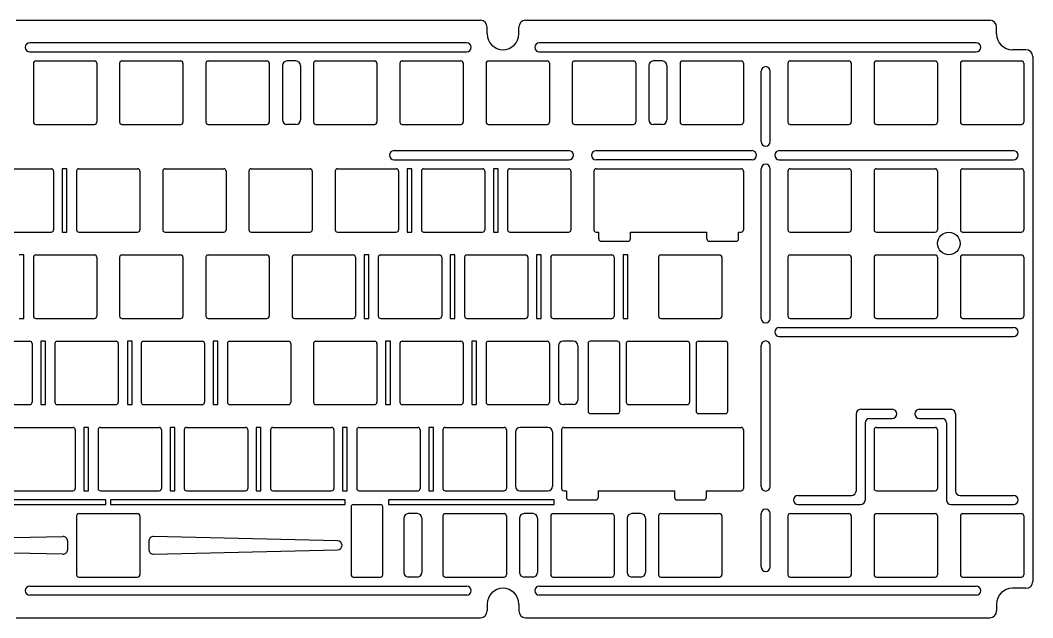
# Model space of a CAD drawing. Header units: millimetres. Extents: x 1 to 349, y -130 to 155.
# Drawn here: x 123.4 to 347.1, y -130.3 to 1.7 of the extents above; entities that cross this region are included whole.
import ezdxf

# ---------------------------------------------------------------- set-up
doc = ezdxf.new("R2010")
doc.units = ezdxf.units.MM

msp = doc.modelspace()

# ---------------------------------------------------------------- linework, layer by layer
at = {"color": 7, "linetype": 'Continuous', "lineweight": 25}
for p, q in [((122.56, 1.71), (225.1, 1.71)), ((226.6, -1.29), (226.6, 0.21)), ((233.6, -1.29), (233.6, 0.21)), ((235.1, 1.71), (337.64, 1.71)), ((339.14, -1.29), (339.14, 0.21)), ((222.1, -3.29), (125.56, -3.29)), ((334.64, -3.29), (238.1, -3.29)), ((125.56, -5.29), (222.1, -5.29)), ((238.1, -5.29), (334.64, -5.29)), ((345.64, -4.79), (342.64, -4.79)), ((347.14, -6.29), (347.14, -122.3)), ((126.35, -7.79), (126.35, -20.79)), ((126.85, -7.29), (139.85, -7.29)), ((140.35, -7.79), (140.35, -20.79)), ((145.4, -7.79), (145.4, -20.79)), ((145.9, -7.29), (158.9, -7.29)), ((159.4, -7.79), (159.4, -20.79)), ((164.45, -7.79), (164.45, -20.79)), ((164.95, -7.29), (177.95, -7.29)), ((178.45, -7.79), (178.45, -20.79)), ((181.36, -8.29), (181.36, -20.29)), ((184.36, -7.29), (182.36, -7.29)), ((185.36, -8.29), (185.36, -20.29)), ((188.26, -7.79), (188.26, -20.79)), ((188.76, -7.29), (201.76, -7.29)), ((202.26, -7.79), (202.26, -20.79)), ((207.31, -7.79), (207.31, -20.79)), ((207.81, -7.29), (220.81, -7.29)), ((221.31, -7.79), (221.31, -20.79)), ((226.36, -7.79), (226.36, -20.79)), ((226.86, -7.29), (239.86, -7.29)), ((240.36, -7.79), (240.36, -20.79)), ((245.41, -7.79), (245.41, -20.79)), ((245.91, -7.29), (258.91, -7.29)), ((259.41, -7.79), (259.41, -20.79)), ((262.32, -8.29), (262.32, -20.29)), ((265.32, -7.29), (263.32, -7.29)), ((266.32, -8.29), (266.32, -20.29)), ((269.23, -7.79), (269.23, -20.79)), ((269.73, -7.29), (282.73, -7.29)), ((283.23, -7.79), (283.23, -20.79)), ((293.04, -7.79), (293.04, -20.79)), ((293.54, -7.29), (306.54, -7.29)), ((307.04, -7.79), (307.04, -20.79)), ((312.09, -7.79), (312.09, -20.79)), ((312.59, -7.29), (325.59, -7.29)), ((326.09, -7.79), (326.09, -20.79)), ((331.14, -7.79), (331.14, -20.79)), ((331.64, -7.29), (344.64, -7.29)), ((345.14, -7.79), (345.14, -20.79)), ((287.13, -25.1), (287.13, -9.54)), ((289.13, -25.1), (289.13, -9.54)), ((126.85, -21.29), (139.85, -21.29)), ((145.9, -21.29), (158.9, -21.29)), ((164.95, -21.29), (177.95, -21.29)), ((184.36, -21.29), (182.36, -21.29)), ((188.76, -21.29), (201.76, -21.29)), ((207.81, -21.29), (220.81, -21.29)), ((226.86, -21.29), (239.86, -21.29)), ((245.91, -21.29), (258.91, -21.29)), ((265.32, -21.29), (263.32, -21.29)), ((269.73, -21.29), (282.73, -21.29)), ((293.54, -21.29), (306.54, -21.29)), ((312.59, -21.29), (325.59, -21.29)), ((331.64, -21.29), (344.64, -21.29)), ((206.02, -27.1), (244.65, -27.1)), ((250.65, -27.1), (285.13, -27.1)), ((291.13, -27.1), (342.89, -27.1)), ((117.33, -31.1), (130.32, -31.1)), ((133.77, -31.1), (132.72, -31.1)), ((132.72, -31.1), (132.72, -45.1)), ((133.77, -45.1), (133.77, -31.1)), ((136.38, -31.1), (149.38, -31.1)), ((155.43, -31.1), (168.43, -31.1)), ((174.47, -31.1), (187.47, -31.1)), ((193.53, -31.1), (206.53, -31.1)), ((206.02, -29.1), (244.65, -29.1)), ((209.97, -31.1), (208.92, -31.1)), ((208.92, -31.1), (208.92, -45.1)), ((209.97, -45.1), (209.97, -31.1)), ((212.57, -31.1), (225.57, -31.1)), ((229.02, -31.1), (227.97, -31.1)), ((227.97, -31.1), (227.97, -45.1)), ((229.02, -45.1), (229.02, -31.1)), ((231.62, -31.1), (244.62, -31.1)), ((285.13, -29.1), (250.65, -29.1)), ((250.68, -31.1), (282.73, -31.1)), ((287.13, -64.15), (287.13, -31.1)), ((289.13, -64.15), (289.13, -31.1)), ((291.13, -29.1), (342.89, -29.1)), ((293.54, -31.1), (306.54, -31.1)), ((312.59, -31.1), (325.59, -31.1)), ((331.64, -31.1), (344.64, -31.1)), ((130.82, -31.6), (130.82, -44.6)), ((135.88, -31.6), (135.88, -44.6)), ((149.88, -31.6), (149.88, -44.6)), ((154.93, -31.6), (154.93, -44.6)), ((168.93, -31.6), (168.93, -44.6)), ((173.97, -31.6), (173.97, -44.6)), ((187.97, -31.6), (187.97, -44.6)), ((193.03, -31.6), (193.03, -44.6)), ((207.03, -31.6), (207.03, -44.6)), ((212.07, -31.6), (212.07, -44.6)), ((226.07, -31.6), (226.07, -44.6)), ((231.12, -31.6), (231.12, -44.6)), ((245.12, -31.6), (245.12, -44.6)), ((250.18, -31.6), (250.18, -44.6)), ((283.23, -31.6), (283.23, -44.6)), ((293.04, -31.6), (293.04, -44.6)), ((307.04, -31.6), (307.04, -44.6)), ((312.09, -31.6), (312.09, -44.6)), ((326.09, -31.6), (326.09, -44.6)), ((331.14, -31.6), (331.14, -44.6)), ((345.14, -31.6), (345.14, -44.6)), ((117.33, -45.1), (130.32, -45.1)), ((132.72, -45.1), (133.77, -45.1)), ((136.38, -45.1), (149.38, -45.1)), ((155.43, -45.1), (168.43, -45.1)), ((174.47, -45.1), (187.47, -45.1)), ((193.53, -45.1), (206.53, -45.1)), ((208.92, -45.1), (209.97, -45.1)), ((212.57, -45.1), (225.57, -45.1)), ((227.97, -45.1), (229.02, -45.1)), ((231.62, -45.1), (244.62, -45.1)), ((250.68, -45.1), (251.26, -45.1)), ((251.26, -46.6), (251.26, -45.1)), ((258.26, -46.6), (258.26, -45.1)), ((258.26, -45.1), (275.14, -45.1)), ((275.14, -46.6), (275.14, -45.1)), ((282.14, -46.6), (282.14, -45.1)), ((282.14, -45.1), (282.73, -45.1)), ((293.54, -45.1), (306.54, -45.1)), ((312.59, -45.1), (325.59, -45.1)), ((331.64, -45.1), (344.64, -45.1)), ((251.76, -47.1), (257.76, -47.1)), ((275.64, -47.1), (281.64, -47.1)), ((124.24, -50.15), (123.19, -50.15)), ((124.24, -64.15), (124.24, -50.15)), ((126.35, -50.65), (126.35, -63.65)), ((126.85, -50.15), (139.85, -50.15)), ((140.35, -50.65), (140.35, -63.65)), ((145.4, -50.65), (145.4, -63.65)), ((145.9, -50.15), (158.9, -50.15)), ((159.4, -50.65), (159.4, -63.65)), ((164.45, -50.65), (164.45, -63.65)), ((164.95, -50.15), (177.95, -50.15)), ((178.45, -50.65), (178.45, -63.65)), ((183.5, -50.65), (183.5, -63.65)), ((184, -50.15), (197, -50.15)), ((197.5, -50.65), (197.5, -63.65)), ((200.44, -50.15), (199.39, -50.15)), ((199.39, -50.15), (199.39, -64.15)), ((200.44, -64.15), (200.44, -50.15)), ((202.55, -50.65), (202.55, -63.65)), ((203.05, -50.15), (216.05, -50.15)), ((216.55, -50.65), (216.55, -63.65)), ((219.49, -50.15), (218.44, -50.15)), ((218.44, -50.15), (218.44, -64.15)), ((219.49, -64.15), (219.49, -50.15)), ((221.6, -50.65), (221.6, -63.65)), ((222.1, -50.15), (235.1, -50.15)), ((235.6, -50.65), (235.6, -63.65)), ((238.54, -50.15), (237.49, -50.15)), ((237.49, -50.15), (237.49, -64.15)), ((238.54, -64.15), (238.54, -50.15)), ((240.65, -50.65), (240.65, -63.65)), ((241.15, -50.15), (254.15, -50.15)), ((254.65, -50.65), (254.65, -63.65)), ((257.7, -50.15), (256.65, -50.15)), ((256.65, -50.15), (256.65, -64.15)), ((257.7, -64.15), (257.7, -50.15)), ((264.46, -50.65), (264.46, -63.65)), ((264.96, -50.15), (277.96, -50.15)), ((278.46, -50.65), (278.46, -63.65)), ((293.04, -50.65), (293.04, -63.65)), ((293.54, -50.15), (306.54, -50.15)), ((307.04, -50.65), (307.04, -63.65)), ((312.09, -50.65), (312.09, -63.65)), ((312.59, -50.15), (325.59, -50.15)), ((326.09, -50.65), (326.09, -63.65)), ((331.14, -50.65), (331.14, -63.65)), ((331.64, -50.15), (344.64, -50.15)), ((345.14, -50.65), (345.14, -63.65)), ((123.19, -64.15), (124.24, -64.15)), ((126.85, -64.15), (139.85, -64.15)), ((145.9, -64.15), (158.9, -64.15)), ((164.95, -64.15), (177.95, -64.15)), ((184, -64.15), (197, -64.15)), ((199.39, -64.15), (200.44, -64.15)), ((203.05, -64.15), (216.05, -64.15)), ((218.44, -64.15), (219.49, -64.15)), ((222.1, -64.15), (235.1, -64.15)), ((237.49, -64.15), (238.54, -64.15)), ((241.15, -64.15), (254.15, -64.15)), ((256.65, -64.15), (257.7, -64.15)), ((264.96, -64.15), (277.96, -64.15)), ((293.54, -64.15), (306.54, -64.15)), ((312.59, -64.15), (325.59, -64.15)), ((331.64, -64.15), (344.64, -64.15)), ((291.13, -66.15), (342.89, -66.15)), ((112.56, -69.2), (125.56, -69.2)), ((129.01, -69.2), (127.96, -69.2)), ((127.96, -69.2), (127.96, -83.2)), ((129.01, -83.2), (129.01, -69.2)), ((131.61, -69.2), (144.61, -69.2)), ((148.16, -69.2), (147.11, -69.2)), ((147.11, -69.2), (147.11, -83.2)), ((148.16, -83.2), (148.16, -69.2)), ((150.66, -69.2), (163.66, -69.2)), ((167.11, -69.2), (166.06, -69.2)), ((166.06, -69.2), (166.06, -83.2)), ((167.11, -83.2), (167.11, -69.2)), ((169.71, -69.2), (182.71, -69.2)), ((188.76, -69.2), (201.76, -69.2)), ((205.21, -69.2), (204.16, -69.2)), ((204.16, -69.2), (204.16, -83.2)), ((205.21, -83.2), (205.21, -69.2)), ((207.81, -69.2), (220.81, -69.2)), ((224.26, -69.2), (223.21, -69.2)), ((223.21, -69.2), (223.21, -83.2)), ((224.26, -83.2), (224.26, -69.2)), ((226.86, -69.2), (239.86, -69.2)), ((243.41, -69.2), (243.36, -69.2)), ((243.41, -69.22), (243.41, -69.2)), ((245.62, -69.2), (243.62, -69.2)), ((255.38, -69.2), (249.38, -69.2)), ((257.82, -69.2), (270.82, -69.2)), ((273.26, -69.2), (279.26, -69.2)), ((291.13, -68.15), (342.89, -68.15)), ((126.06, -69.7), (126.06, -82.7)), ((131.11, -69.7), (131.11, -82.7)), ((145.11, -69.7), (145.11, -82.7)), ((150.16, -69.7), (150.16, -82.7)), ((164.16, -69.7), (164.16, -82.7)), ((169.21, -69.7), (169.21, -82.7)), ((183.21, -69.7), (183.21, -82.7)), ((188.26, -69.7), (188.26, -82.7)), ((202.26, -69.7), (202.26, -82.7)), ((207.31, -69.7), (207.31, -82.7)), ((221.31, -69.7), (221.31, -82.7)), ((226.36, -69.7), (226.36, -82.7)), ((240.36, -69.7), (240.36, -82.7)), ((242.36, -70.2), (242.36, -82.2)), ((246.62, -70.2), (246.62, -82.2)), ((248.88, -69.7), (248.88, -84.7)), ((255.88, -84.7), (255.88, -69.7)), ((257.32, -69.7), (257.32, -82.7)), ((271.32, -69.7), (271.32, -82.7)), ((272.76, -69.7), (272.76, -84.7)), ((279.76, -84.7), (279.76, -69.7)), ((287.13, -101.3), (287.13, -70.15)), ((289.13, -101.3), (289.13, -70.15)), ((112.56, -83.2), (125.56, -83.2)), ((127.96, -83.2), (129.01, -83.2)), ((131.61, -83.2), (144.61, -83.2)), ((147.11, -83.2), (148.16, -83.2)), ((150.66, -83.2), (163.66, -83.2)), ((166.06, -83.2), (167.11, -83.2)), ((169.71, -83.2), (182.71, -83.2)), ((188.76, -83.2), (201.76, -83.2)), ((204.16, -83.2), (205.21, -83.2)), ((207.81, -83.2), (220.81, -83.2)), ((223.21, -83.2), (224.26, -83.2)), ((226.86, -83.2), (239.86, -83.2)), ((243.36, -83.2), (243.41, -83.2)), ((243.41, -83.2), (243.41, -83.18)), ((245.62, -83.2), (243.62, -83.2)), ((257.82, -83.2), (270.82, -83.2)), ((309.09, -84.25), (316.09, -84.25)), ((322.09, -84.25), (329.09, -84.25)), ((249.38, -85.2), (255.38, -85.2)), ((273.26, -85.2), (279.26, -85.2)), ((308.09, -85.25), (308.09, -102.3)), ((311.09, -86.25), (316.09, -86.25)), ((322.09, -86.25), (327.09, -86.25)), ((330.09, -85.25), (330.09, -102.3)), ((122.09, -88.25), (135.09, -88.25)), ((135.59, -88.75), (135.59, -101.75)), ((138.53, -88.25), (137.48, -88.25)), ((137.48, -88.25), (137.48, -102.25)), ((138.53, -102.25), (138.53, -88.25)), ((140.64, -88.75), (140.64, -101.75)), ((141.14, -88.25), (154.14, -88.25)), ((154.64, -88.75), (154.64, -101.75)), ((157.58, -88.25), (156.53, -88.25)), ((156.53, -88.25), (156.53, -102.25)), ((157.58, -102.25), (157.58, -88.25)), ((159.69, -88.75), (159.69, -101.75)), ((160.19, -88.25), (173.19, -88.25)), ((173.69, -88.75), (173.69, -101.75)), ((176.63, -88.25), (175.58, -88.25)), ((175.58, -88.25), (175.58, -102.25)), ((176.63, -102.25), (176.63, -88.25)), ((178.74, -88.75), (178.74, -101.75)), ((179.24, -88.25), (192.24, -88.25)), ((192.74, -88.75), (192.74, -101.75)), ((195.68, -88.25), (194.63, -88.25)), ((194.63, -88.25), (194.63, -102.25)), ((195.68, -102.25), (195.68, -88.25)), ((197.79, -88.75), (197.79, -101.75)), ((198.29, -88.25), (211.29, -88.25)), ((211.79, -88.75), (211.79, -101.75)), ((214.73, -88.25), (213.68, -88.25)), ((213.68, -88.25), (213.68, -102.25)), ((214.73, -102.25), (214.73, -88.25)), ((216.84, -88.75), (216.84, -101.75)), ((217.34, -88.25), (230.34, -88.25)), ((230.84, -88.75), (230.84, -101.75)), ((232.84, -89.25), (232.84, -101.25)), ((235.89, -88.25), (233.84, -88.25)), ((235.89, -88.25), (235.89, -88.25)), ((240.03, -88.25), (235.93, -88.25)), ((241.03, -89.25), (241.03, -101.25)), ((243.03, -88.75), (243.03, -101.75)), ((243.53, -88.25), (282.73, -88.25)), ((283.23, -88.75), (283.23, -101.75)), ((310.09, -87.25), (310.09, -104.3)), ((312.09, -88.75), (312.09, -101.75)), ((312.59, -88.25), (325.59, -88.25)), ((326.09, -88.75), (326.09, -101.75)), ((328.09, -87.25), (328.09, -104.3)), ((122.09, -102.25), (135.09, -102.25)), ((137.48, -102.25), (138.53, -102.25)), ((141.14, -102.25), (154.14, -102.25)), ((156.53, -102.25), (157.58, -102.25)), ((160.19, -102.25), (173.19, -102.25)), ((175.58, -102.25), (176.63, -102.25)), ((179.24, -102.25), (192.24, -102.25)), ((194.63, -102.25), (195.68, -102.25)), ((198.29, -102.25), (211.29, -102.25)), ((213.68, -102.25), (214.73, -102.25)), ((217.34, -102.25), (230.34, -102.25)), ((233.84, -102.25), (235.89, -102.25)), ((235.89, -102.25), (235.89, -102.25)), ((235.93, -102.25), (240.03, -102.25)), ((243.53, -102.25), (244.12, -102.25)), ((244.12, -102.25), (244.12, -103.75)), ((251.12, -102.25), (251.12, -103.75)), ((251.12, -102.25), (267.99, -102.25)), ((267.99, -102.25), (267.99, -103.75)), ((274.99, -102.25), (274.99, -103.75)), ((274.99, -102.25), (282.73, -102.25)), ((312.59, -102.25), (325.59, -102.25)), ((142.38, -104.25), (90.49, -104.25)), ((142.38, -105.3), (142.38, -104.25)), ((143.37, -104.25), (143.37, -105.3)), ((195.26, -104.25), (143.37, -104.25)), ((195.26, -105.3), (195.26, -104.25)), ((204.79, -104.25), (204.79, -105.3)), ((241.38, -104.25), (204.79, -104.25)), ((241.38, -105.3), (241.38, -104.25)), ((244.62, -104.25), (250.62, -104.25)), ((268.49, -104.25), (274.49, -104.25)), ((295.29, -103.3), (307.09, -103.3)), ((331.09, -103.3), (342.89, -103.3)), ((90.49, -105.3), (142.38, -105.3)), ((136.38, -107.3), (149.38, -107.3)), ((143.37, -105.3), (195.26, -105.3)), ((196.53, -105.8), (196.53, -120.8)), ((197.03, -105.3), (203.03, -105.3)), ((203.53, -120.8), (203.53, -105.8)), ((204.79, -105.3), (241.38, -105.3)), ((211.18, -107.3), (209.18, -107.3)), ((217.34, -107.3), (230.34, -107.3)), ((236.74, -107.3), (234.74, -107.3)), ((241.15, -107.3), (254.15, -107.3)), ((260.56, -107.3), (258.56, -107.3)), ((264.96, -107.3), (277.96, -107.3)), ((287.13, -119.05), (287.13, -107.3)), ((289.13, -119.05), (289.13, -107.3)), ((293.54, -107.3), (306.54, -107.3)), ((295.29, -105.3), (309.09, -105.3)), ((312.59, -107.3), (325.59, -107.3)), ((329.09, -105.3), (342.89, -105.3)), ((331.64, -107.3), (344.64, -107.3)), ((135.88, -107.8), (135.88, -120.8)), ((149.88, -107.8), (149.88, -120.8)), ((208.18, -108.3), (208.18, -120.3)), ((212.18, -108.3), (212.18, -120.3)), ((216.84, -107.8), (216.84, -120.8)), ((230.84, -107.8), (230.84, -120.8)), ((233.74, -108.3), (233.74, -120.3)), ((237.74, -108.3), (237.74, -120.3)), ((240.65, -107.8), (240.65, -120.8)), ((254.65, -107.8), (254.65, -120.8)), ((257.56, -108.3), (257.56, -120.3)), ((261.56, -108.3), (261.56, -120.3)), ((264.46, -107.8), (264.46, -120.8)), ((278.46, -107.8), (278.46, -120.8)), ((293.04, -107.8), (293.04, -120.8)), ((307.04, -107.8), (307.04, -120.8)), ((312.09, -107.8), (312.09, -120.8)), ((326.09, -107.8), (326.09, -120.8)), ((331.14, -107.8), (331.14, -120.8)), ((345.14, -107.8), (345.14, -120.8)), ((92.22, -113.3), (132.85, -112.33)), ((133.88, -113.33), (133.88, -115.27)), ((151.88, -113.33), (151.88, -115.27)), ((193.53, -113.3), (152.9, -112.33)), ((132.85, -116.27), (92.22, -115.3)), ((152.9, -116.27), (193.53, -115.3)), ((136.38, -121.3), (149.38, -121.3)), ((197.03, -121.3), (203.03, -121.3)), ((211.18, -121.3), (209.18, -121.3)), ((217.34, -121.3), (230.34, -121.3)), ((236.74, -121.3), (234.74, -121.3)), ((241.15, -121.3), (254.15, -121.3)), ((260.56, -121.3), (258.56, -121.3)), ((264.96, -121.3), (277.96, -121.3)), ((293.54, -121.3), (306.54, -121.3)), ((312.59, -121.3), (325.59, -121.3)), ((331.64, -121.3), (344.64, -121.3)), ((125.56, -123.3), (222.1, -123.3)), ((238.1, -123.3), (334.64, -123.3)), ((345.64, -123.8), (342.64, -123.8)), ((222.1, -125.3), (125.56, -125.3)), ((226.6, -127.3), (226.6, -128.8)), ((233.6, -127.3), (233.6, -128.8)), ((334.64, -125.3), (238.1, -125.3)), ((339.14, -127.3), (339.14, -128.8)), ((122.56, -130.3), (225.1, -130.3)), ((235.1, -130.3), (337.64, -130.3))]:
    msp.add_line(p, q, dxfattribs=at)
msp.add_circle((328.61, -47.62), 2.5, dxfattribs=at)
for centre, radius, start, end in [((225.1, 0.21), 1.5, 0, 90), ((235.1, 0.21), 1.5, 90, 180), ((337.64, 0.21), 1.5, 0, 90), ((230.1, -1.29), 3.5, 180, 0), ((342.64, -1.29), 3.5, 180, 270), ((125.56, -4.29), 1, 90, 270), ((222.1, -4.29), 1, 270, 90), ((238.1, -4.29), 1, 90, 270), ((334.64, -4.29), 1, 270, 90), ((345.64, -6.29), 1.5, 0, 90), ((126.85, -7.79), 0.5, 90, 180), ((139.85, -7.79), 0.5, 360, 90), ((145.9, -7.79), 0.5, 90, 180), ((158.9, -7.79), 0.5, 360, 90), ((164.95, -7.79), 0.5, 90, 180), ((177.95, -7.79), 0.5, 360, 90), ((182.36, -8.29), 1, 90, 180), ((184.36, -8.29), 1, 0, 90), ((188.76, -7.79), 0.5, 90, 180), ((201.76, -7.79), 0.5, 360, 90), ((207.81, -7.79), 0.5, 90, 180), ((220.81, -7.79), 0.5, 0, 90), ((226.86, -7.79), 0.5, 90, 180), ((239.86, -7.79), 0.5, 0, 90), ((245.91, -7.79), 0.5, 90, 180), ((258.91, -7.79), 0.5, 360, 90), ((263.32, -8.29), 1, 90, 180), ((265.32, -8.29), 1, 360, 90), ((269.73, -7.79), 0.5, 90, 180), ((282.73, -7.79), 0.5, 0, 90), ((288.13, -9.54), 1, 0, 180), ((293.54, -7.79), 0.5, 90, 180), ((306.54, -7.79), 0.5, 0, 90), ((312.59, -7.79), 0.5, 90, 180), ((325.59, -7.79), 0.5, 0, 90), ((331.64, -7.79), 0.5, 90, 180), ((344.64, -7.79), 0.5, 0, 90), ((126.85, -20.79), 0.5, 180, 270), ((139.85, -20.79), 0.5, 270, 0), ((145.9, -20.79), 0.5, 180, 270), ((158.9, -20.79), 0.5, 270, 0), ((164.95, -20.79), 0.5, 180, 270), ((177.95, -20.79), 0.5, 270, 0), ((182.36, -20.29), 1, 180, 270), ((184.36, -20.29), 1, 270, 0), ((188.76, -20.79), 0.5, 180, 270), ((201.76, -20.79), 0.5, 270, 360), ((207.81, -20.79), 0.5, 180, 270), ((220.81, -20.79), 0.5, 270, 360), ((226.86, -20.79), 0.5, 180, 270), ((239.86, -20.79), 0.5, 270, 360), ((245.91, -20.79), 0.5, 180, 270), ((258.91, -20.79), 0.5, 270, 0), ((263.32, -20.29), 1, 180, 270), ((265.32, -20.29), 1, 270, 0), ((269.73, -20.79), 0.5, 180, 270), ((282.73, -20.79), 0.5, 270, 360), ((293.54, -20.79), 0.5, 180, 270), ((306.54, -20.79), 0.5, 270, 0), ((312.59, -20.79), 0.5, 180, 270), ((325.59, -20.79), 0.5, 270, 0), ((331.64, -20.79), 0.5, 180, 270), ((344.64, -20.79), 0.5, 270, 0), ((288.13, -25.1), 1, 180, 0), ((206.02, -28.1), 1, 90, 270), ((244.65, -28.1), 1, 270, 90), ((250.65, -28.1), 1, 90, 270), ((285.13, -28.1), 1, 270, 90), ((291.13, -28.1), 1, 90, 270), ((342.89, -28.1), 1, 270, 90), ((130.32, -31.6), 0.5, 360, 90), ((136.38, -31.6), 0.5, 90, 180), ((149.38, -31.6), 0.5, 360, 90), ((155.43, -31.6), 0.5, 90, 180), ((168.43, -31.6), 0.5, 360, 90), ((174.47, -31.6), 0.5, 90, 180), ((187.47, -31.6), 0.5, 360, 90), ((193.53, -31.6), 0.5, 90, 180), ((206.53, -31.6), 0.5, 360, 90), ((212.57, -31.6), 0.5, 90, 180), ((225.57, -31.6), 0.5, 360, 90), ((231.62, -31.6), 0.5, 90, 180), ((244.62, -31.6), 0.5, 0, 90), ((250.68, -31.6), 0.5, 90, 180), ((282.73, -31.6), 0.5, 0, 90), ((288.13, -31.1), 1, 0, 180), ((293.54, -31.6), 0.5, 90, 180), ((306.54, -31.6), 0.5, 0, 90), ((312.59, -31.6), 0.5, 90, 180), ((325.59, -31.6), 0.5, 0, 90), ((331.64, -31.6), 0.5, 90, 180), ((344.64, -31.6), 0.5, 0, 90), ((130.32, -44.6), 0.5, 270, 0), ((136.38, -44.6), 0.5, 180, 270), ((149.38, -44.6), 0.5, 270, 0), ((155.43, -44.6), 0.5, 180, 270), ((168.43, -44.6), 0.5, 270, 0), ((174.47, -44.6), 0.5, 180, 270), ((187.47, -44.6), 0.5, 270, 0), ((193.53, -44.6), 0.5, 180, 270), ((206.53, -44.6), 0.5, 270, 0), ((212.57, -44.6), 0.5, 180, 270), ((225.57, -44.6), 0.5, 270, 0), ((231.62, -44.6), 0.5, 180, 270), ((244.62, -44.6), 0.5, 270, 0), ((250.68, -44.6), 0.5, 180, 270), ((282.73, -44.6), 0.5, 270, 0), ((293.54, -44.6), 0.5, 180, 270), ((306.54, -44.6), 0.5, 270, 0), ((312.59, -44.6), 0.5, 180, 270), ((325.59, -44.6), 0.5, 270, 0), ((331.64, -44.6), 0.5, 180, 270), ((344.64, -44.6), 0.5, 270, 0), ((251.76, -46.6), 0.5, 180, 270), ((257.76, -46.6), 0.5, 270, 0), ((275.64, -46.6), 0.5, 180, 270), ((281.64, -46.6), 0.5, 270, 0), ((126.85, -50.65), 0.5, 90, 180), ((139.85, -50.65), 0.5, 360, 90), ((145.9, -50.65), 0.5, 90, 180), ((158.9, -50.65), 0.5, 360, 90), ((164.95, -50.65), 0.5, 90, 180), ((177.95, -50.65), 0.5, 360, 90), ((184, -50.65), 0.5, 90, 180), ((197, -50.65), 0.5, 360, 90), ((203.05, -50.65), 0.5, 90, 180), ((216.05, -50.65), 0.5, 360, 90), ((222.1, -50.65), 0.5, 90, 180), ((235.1, -50.65), 0.5, 360, 90), ((241.15, -50.65), 0.5, 90, 180), ((254.15, -50.65), 0.5, 360, 90), ((264.96, -50.65), 0.5, 90, 180), ((277.96, -50.65), 0.5, 360, 90), ((293.54, -50.65), 0.5, 90, 180), ((306.54, -50.65), 0.5, 0, 90), ((312.59, -50.65), 0.5, 90, 180), ((325.59, -50.65), 0.5, 0, 90), ((331.64, -50.65), 0.5, 90, 180), ((344.64, -50.65), 0.5, 0, 90), ((126.85, -63.65), 0.5, 180, 270), ((139.85, -63.65), 0.5, 270, 0), ((145.9, -63.65), 0.5, 180, 270), ((158.9, -63.65), 0.5, 270, 0), ((164.95, -63.65), 0.5, 180, 270), ((177.95, -63.65), 0.5, 270, 0), ((184, -63.65), 0.5, 180, 270), ((197, -63.65), 0.5, 270, 0), ((203.05, -63.65), 0.5, 180, 270), ((216.05, -63.65), 0.5, 270, 0), ((222.1, -63.65), 0.5, 180, 270), ((235.1, -63.65), 0.5, 270, 0), ((241.15, -63.65), 0.5, 180, 270), ((254.15, -63.65), 0.5, 270, 0), ((264.96, -63.65), 0.5, 180, 270), ((277.96, -63.65), 0.5, 270, 0), ((288.13, -64.15), 1, 180, 0), ((293.54, -63.65), 0.5, 180, 270), ((306.54, -63.65), 0.5, 270, 0), ((312.59, -63.65), 0.5, 180, 270), ((325.59, -63.65), 0.5, 270, 0), ((331.64, -63.65), 0.5, 180, 270), ((344.64, -63.65), 0.5, 270, 0), ((291.13, -67.15), 1, 90, 270), ((342.89, -67.15), 1, 270, 90), ((125.56, -69.7), 0.5, 0, 90), ((131.61, -69.7), 0.5, 90, 180), ((144.61, -69.7), 0.5, 0, 90), ((150.66, -69.7), 0.5, 90, 180), ((163.66, -69.7), 0.5, 0, 90), ((169.71, -69.7), 0.5, 90, 180), ((182.71, -69.7), 0.5, 0, 90), ((188.76, -69.7), 0.5, 90, 180), ((201.76, -69.7), 0.5, 0, 90), ((207.81, -69.7), 0.5, 90, 180), ((220.81, -69.7), 0.5, 0, 90), ((226.86, -69.7), 0.5, 90, 180), ((239.86, -69.7), 0.5, 0, 90), ((243.36, -70.2), 1, 90, 180), ((243.62, -70.2), 1, 90, 101.992), ((245.62, -70.2), 1, 0, 90), ((249.38, -69.7), 0.5, 90, 180), ((255.38, -69.7), 0.5, 360, 90), ((257.82, -69.7), 0.5, 90, 180), ((270.82, -69.7), 0.5, 0, 90), ((273.26, -69.7), 0.5, 90, 180), ((279.26, -69.7), 0.5, 0, 90), ((288.13, -70.15), 1, 0, 180), ((125.56, -82.7), 0.5, 270, 360), ((131.61, -82.7), 0.5, 180, 270), ((144.61, -82.7), 0.5, 270, 360), ((150.66, -82.7), 0.5, 180, 270), ((163.66, -82.7), 0.5, 270, 360), ((169.71, -82.7), 0.5, 180, 270), ((182.71, -82.7), 0.5, 270, 360), ((188.76, -82.7), 0.5, 180, 270), ((201.76, -82.7), 0.5, 270, 360), ((207.81, -82.7), 0.5, 180, 270), ((220.81, -82.7), 0.5, 270, 360), ((226.86, -82.7), 0.5, 180, 270), ((239.86, -82.7), 0.5, 270, 360), ((243.36, -82.2), 1, 180, 270), ((245.62, -82.2), 1, 270, 360), ((257.82, -82.7), 0.5, 180, 270), ((270.82, -82.7), 0.5, 270, 0), ((243.62, -82.2), 1, 258.008, 270), ((249.38, -84.7), 0.5, 180, 270), ((255.38, -84.7), 0.5, 270, 360), ((273.26, -84.7), 0.5, 180, 270), ((279.26, -84.7), 0.5, 270, 360), ((309.09, -85.25), 1, 90, 180), ((316.09, -85.25), 1, 270, 90), ((322.09, -85.25), 1, 90, 270), ((329.09, -85.25), 1, 0, 90), ((311.09, -87.25), 1, 90, 180), ((327.09, -87.25), 1, 0, 90), ((135.09, -88.75), 0.5, 0, 90), ((141.14, -88.75), 0.5, 90, 180), ((154.14, -88.75), 0.5, 0, 90), ((160.19, -88.75), 0.5, 90, 180), ((173.19, -88.75), 0.5, 0, 90), ((179.24, -88.75), 0.5, 90, 180), ((192.24, -88.75), 0.5, 0, 90), ((198.29, -88.75), 0.5, 90, 180), ((211.29, -88.75), 0.5, 0, 90), ((217.34, -88.75), 0.5, 90, 180), ((230.34, -88.75), 0.5, 0, 90), ((233.84, -89.25), 1, 90, 180), ((235.93, -89.25), 1, 90, 92.6666), ((240.03, -89.25), 1, 360, 90), ((243.53, -88.75), 0.5, 90, 180), ((282.73, -88.75), 0.5, 360, 90), ((312.59, -88.75), 0.5, 90, 180), ((325.59, -88.75), 0.5, 0, 90), ((135.09, -101.75), 0.5, 270, 360), ((141.14, -101.75), 0.5, 180, 270), ((154.14, -101.75), 0.5, 270, 360), ((160.19, -101.75), 0.5, 180, 270), ((173.19, -101.75), 0.5, 270, 360), ((179.24, -101.75), 0.5, 180, 270), ((192.24, -101.75), 0.5, 270, 360), ((198.29, -101.75), 0.5, 180, 270), ((211.29, -101.75), 0.5, 270, 360), ((217.34, -101.75), 0.5, 180, 270), ((230.34, -101.75), 0.5, 270, 360), ((233.84, -101.25), 1, 180, 270), ((235.93, -101.25), 1, 267.3334, 270), ((240.03, -101.25), 1, 270, 0), ((243.53, -101.75), 0.5, 180, 270), ((282.73, -101.75), 0.5, 270, 360), ((288.13, -101.3), 1, 180, 0), ((307.09, -102.3), 1, 270, 0), ((312.59, -101.75), 0.5, 180, 270), ((325.59, -101.75), 0.5, 270, 0), ((331.09, -102.3), 1, 180, 270), ((244.62, -103.75), 0.5, 180, 270), ((250.62, -103.75), 0.5, 270, 360), ((268.49, -103.75), 0.5, 180, 270), ((274.49, -103.75), 0.5, 270, 360), ((295.29, -104.3), 1, 90, 270), ((309.09, -104.3), 1, 270, 0), ((329.09, -104.3), 1, 180, 270), ((342.89, -104.3), 1, 270, 90), ((136.38, -107.8), 0.5, 90, 180), ((149.38, -107.8), 0.5, 360, 90), ((197.03, -105.8), 0.5, 90, 180), ((203.03, -105.8), 0.5, 360, 90), ((209.18, -108.3), 1, 90, 180), ((211.18, -108.3), 1, 0, 90), ((217.34, -107.8), 0.5, 90, 180), ((230.34, -107.8), 0.5, 0, 90), ((234.74, -108.3), 1, 90, 180), ((236.74, -108.3), 1, 0, 90), ((241.15, -107.8), 0.5, 90, 180), ((254.15, -107.8), 0.5, 360, 90), ((258.56, -108.3), 1, 90, 180), ((260.56, -108.3), 1, 360, 90), ((264.96, -107.8), 0.5, 90, 180), ((277.96, -107.8), 0.5, 360, 90), ((288.13, -107.3), 1, 0, 180), ((293.54, -107.8), 0.5, 90, 180), ((306.54, -107.8), 0.5, 0, 90), ((312.59, -107.8), 0.5, 90, 180), ((325.59, -107.8), 0.5, 0, 90), ((331.64, -107.8), 0.5, 90, 180), ((344.64, -107.8), 0.5, 0, 90), ((132.88, -113.33), 1, 0, 91.6135), ((152.88, -113.33), 1, 88.3865, 180), ((193.53, -114.3), 1, 270, 90), ((132.88, -115.27), 1, 268.3865, 0), ((152.88, -115.27), 1, 180, 271.6135), ((209.18, -120.3), 1, 180, 270), ((211.18, -120.3), 1, 270, 0), ((234.74, -120.3), 1, 180, 270), ((236.74, -120.3), 1, 270, 0), ((258.56, -120.3), 1, 180, 270), ((260.56, -120.3), 1, 270, 0), ((288.13, -119.05), 1, 180, 0), ((136.38, -120.8), 0.5, 180, 270), ((149.38, -120.8), 0.5, 270, 360), ((197.03, -120.8), 0.5, 180, 270), ((203.03, -120.8), 0.5, 270, 360), ((217.34, -120.8), 0.5, 180, 270), ((230.34, -120.8), 0.5, 270, 360), ((241.15, -120.8), 0.5, 180, 270), ((254.15, -120.8), 0.5, 270, 0), ((264.96, -120.8), 0.5, 180, 270), ((277.96, -120.8), 0.5, 270, 0), ((293.54, -120.8), 0.5, 180, 270), ((306.54, -120.8), 0.5, 270, 0), ((312.59, -120.8), 0.5, 180, 270), ((325.59, -120.8), 0.5, 270, 0), ((331.64, -120.8), 0.5, 180, 270), ((344.64, -120.8), 0.5, 270, 0), ((345.64, -122.3), 1.5, 270, 0), ((125.56, -124.3), 1, 90, 270), ((222.1, -124.3), 1, 270, 90), ((230.1, -127.3), 3.5, 0, 180), ((238.1, -124.3), 1, 90, 270), ((334.64, -124.3), 1, 270, 90), ((342.64, -127.3), 3.5, 90, 180), ((225.1, -128.8), 1.5, 270, 0), ((235.1, -128.8), 1.5, 180, 270), ((337.64, -128.8), 1.5, 270, 360)]:
    msp.add_arc(centre, radius, start, end, dxfattribs=at)

doc.saveas('drawing.dxf')
